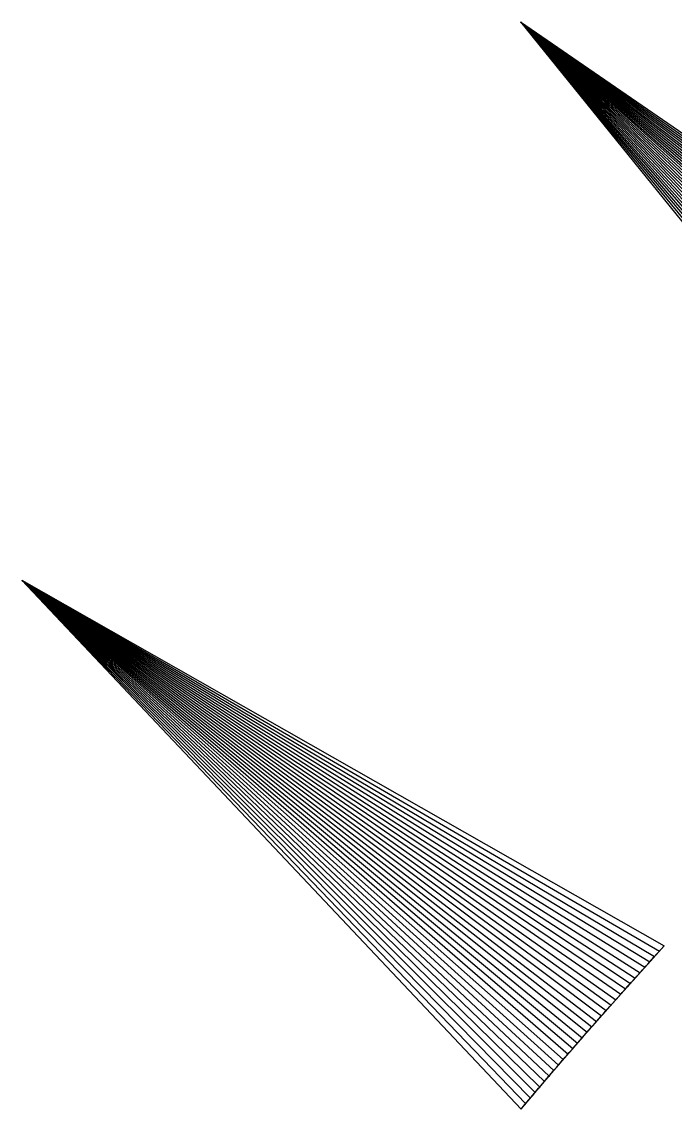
# Model space of a CAD drawing. Extents: x -94 to 1718882, y -67 to 443780.
# Drawn here: x 1717764 to 1718215, y 327472 to 328222 of the extents above; entities that cross this region are included whole.
import ezdxf

# ---------------------------------------------------------------- set-up
doc = ezdxf.new("R2010")
doc.units = 0
doc.layers.add('Level 1', color=7, linetype='Continuous')

msp = doc.modelspace()

# ---------------------------------------------------------------- linework, layer by layer
at = {"layer": 'Level 1'}
for p, q in [((1718108.63, 328222.34), (1718426.97, 327828.3)), ((1718108.63, 328222.34), (1718430.32, 327832.02)), ((1718108.63, 328222.34), (1718433.66, 327835.73)), ((1718108.63, 328222.34), (1718437, 327839.45)), ((1718108.63, 328222.34), (1718440.35, 327843.17)), ((1718108.63, 328222.34), (1718443.69, 327846.89)), ((1718108.63, 328222.34), (1718447.03, 327850.61)), ((1718108.63, 328222.34), (1718450.37, 327854.33)), ((1718108.63, 328222.34), (1718453.7, 327858.06)), ((1718108.63, 328222.34), (1718457.04, 327861.78)), ((1718108.63, 328222.34), (1718460.37, 327865.51)), ((1718108.63, 328222.34), (1718463.69, 327869.25)), ((1718108.63, 328222.34), (1718467.02, 327872.98)), ((1718108.63, 328222.34), (1718470.34, 327876.72)), ((1718108.63, 328222.34), (1718473.65, 327880.46)), ((1718108.63, 328222.34), (1718476.96, 327884.21)), ((1718108.63, 328222.34), (1718480.27, 327887.96)), ((1718108.63, 328222.34), (1718483.57, 327891.72)), ((1718108.63, 328222.34), (1718486.86, 327895.48)), ((1718108.63, 328222.34), (1718490.15, 327899.24)), ((1718108.63, 328222.34), (1718493.44, 327903.02)), ((1718108.63, 328222.34), (1718496.71, 327906.79)), ((1718108.63, 328222.34), (1718499.98, 327910.58)), ((1718108.63, 328222.34), (1718503.24, 327914.36)), ((1718108.63, 328222.34), (1718506.5, 327918.16)), ((1718108.63, 328222.34), (1718509.74, 327921.96)), ((1718108.63, 328222.34), (1718512.98, 327925.77)), ((1718108.63, 328222.34), (1718516.21, 327929.59)), ((1718108.63, 328222.34), (1718519.43, 327933.41)), ((1718108.63, 328222.34), (1718522.64, 327937.25)), ((1717764.08, 327837.07), (1718108.93, 327472.01)), ((1717764.08, 327837.07), (1718112.13, 327475.85)), ((1717764.08, 327837.07), (1718115.34, 327479.68)), ((1717764.08, 327837.07), (1718118.56, 327483.51)), ((1717764.08, 327837.07), (1718121.79, 327487.33)), ((1717764.08, 327837.07), (1718125.03, 327491.14)), ((1717764.08, 327837.07), (1718128.28, 327494.94)), ((1717764.08, 327837.07), (1718131.53, 327498.73)), ((1717764.08, 327837.07), (1718134.79, 327502.52)), ((1717764.08, 327837.07), (1718138.06, 327506.31)), ((1717764.08, 327837.07), (1718141.34, 327510.08)), ((1717764.08, 327837.07), (1718144.62, 327513.86)), ((1717764.08, 327837.07), (1718147.91, 327517.62)), ((1717764.08, 327837.07), (1718151.21, 327521.38)), ((1717764.08, 327837.07), (1718154.51, 327525.14)), ((1717764.08, 327837.07), (1718157.81, 327528.89)), ((1717764.08, 327837.07), (1718161.12, 327532.64)), ((1717764.08, 327837.07), (1718164.44, 327536.38)), ((1717764.08, 327837.07), (1718167.76, 327540.12)), ((1717764.08, 327837.07), (1718171.08, 327543.85)), ((1717764.08, 327837.07), (1718174.41, 327547.59)), ((1717764.08, 327837.07), (1718177.74, 327551.32)), ((1717764.08, 327837.07), (1718181.07, 327555.04)), ((1717764.08, 327837.07), (1718184.41, 327558.77)), ((1717764.08, 327837.07), (1718187.75, 327562.49)), ((1717764.08, 327837.07), (1718191.09, 327566.21)), ((1717764.08, 327837.07), (1718194.43, 327569.93)), ((1717764.08, 327837.07), (1718197.77, 327573.65)), ((1717764.08, 327837.07), (1718201.11, 327577.36)), ((1717764.08, 327837.07), (1718204.46, 327581.08)), ((1717764.08, 327837.07), (1718207.8, 327584.8)), ((1718185.17, 327559.62), (1718207.8, 327584.8)), ((1718191.8, 327567), (1718207.8, 327584.8)), ((1718196.48, 327572.22), (1718207.8, 327584.8)), ((1718200.64, 327576.84), (1718202.74, 327579.17)), ((1718202.74, 327579.17), (1718207.8, 327584.8)), ((1718191.8, 327567), (1718196.48, 327572.22)), ((1718193.49, 327568.88), (1718194.41, 327569.91)), ((1718194.41, 327569.91), (1718195.4, 327571.01)), ((1718195.4, 327571.01), (1718196.48, 327572.22)), ((1718196.48, 327572.22), (1718197.68, 327573.54)), ((1718197.68, 327573.54), (1718199.03, 327575.05)), ((1718199.03, 327575.05), (1718200.64, 327576.84)), ((1718185.17, 327559.62), (1718191.8, 327567)), ((1718185.17, 327559.62), (1718188.2, 327563)), ((1718187.56, 327562.28), (1718188.2, 327563)), ((1718188.2, 327563), (1718191.8, 327567)), ((1718188.2, 327563), (1718188.87, 327563.74)), ((1718188.87, 327563.74), (1718189.55, 327564.5)), ((1718189.55, 327564.5), (1718190.27, 327565.3)), ((1718190.27, 327565.3), (1718191.02, 327566.13)), ((1718191.02, 327566.13), (1718191.8, 327567)), ((1718191.8, 327567), (1718192.62, 327567.92)), ((1718192.62, 327567.92), (1718193.49, 327568.88)), ((1718175.82, 327549.17), (1718185.17, 327559.62)), ((1718180.1, 327553.95), (1718185.17, 327559.62)), ((1718180.1, 327553.95), (1718182.51, 327556.65)), ((1718180.56, 327554.47), (1718181.04, 327555)), ((1718181.04, 327555), (1718181.52, 327555.54)), ((1718181.52, 327555.54), (1718182.01, 327556.09)), ((1718182.01, 327556.09), (1718182.51, 327556.65)), ((1718182.51, 327556.65), (1718185.17, 327559.62)), ((1718182.51, 327556.65), (1718183.02, 327557.22)), ((1718183.02, 327557.22), (1718183.54, 327557.8)), ((1718183.54, 327557.8), (1718184.07, 327558.39)), ((1718184.07, 327558.39), (1718184.62, 327559)), ((1718184.62, 327559), (1718185.17, 327559.62)), ((1718185.17, 327559.62), (1718185.75, 327560.26)), ((1718185.75, 327560.26), (1718186.33, 327560.92)), ((1718186.33, 327560.92), (1718186.94, 327561.59)), ((1718186.94, 327561.59), (1718187.56, 327562.28)), ((1718168.67, 327541.14), (1718175.82, 327549.17)), ((1718172.06, 327544.96), (1718175.82, 327549.17)), ((1718173.89, 327547.01), (1718175.82, 327549.17)), ((1718173.89, 327547.01), (1718174.27, 327547.43)), ((1718174.27, 327547.43), (1718174.65, 327547.86)), ((1718174.65, 327547.86), (1718175.04, 327548.29)), ((1718175.04, 327548.29), (1718175.43, 327548.73)), ((1718175.43, 327548.73), (1718175.82, 327549.17)), ((1718175.82, 327549.17), (1718180.1, 327553.95)), ((1718175.82, 327549.17), (1718177.88, 327551.48)), ((1718175.82, 327549.17), (1718176.23, 327549.62)), ((1718176.23, 327549.62), (1718176.63, 327550.08)), ((1718176.63, 327550.08), (1718177.04, 327550.54)), ((1718177.04, 327550.54), (1718177.46, 327551)), ((1718177.46, 327551), (1718177.88, 327551.48)), ((1718177.88, 327551.48), (1718180.1, 327553.95)), ((1718177.88, 327551.48), (1718178.31, 327551.96)), ((1718178.31, 327551.96), (1718178.75, 327552.45)), ((1718178.75, 327552.45), (1718179.19, 327552.94)), ((1718179.19, 327552.94), (1718179.64, 327553.44)), ((1718179.64, 327553.44), (1718180.1, 327553.95)), ((1718180.1, 327553.95), (1718180.56, 327554.47)), ((1718162.65, 327534.36), (1718168.67, 327541.14)), ((1718165.55, 327537.63), (1718168.67, 327541.14)), ((1718167.08, 327539.35), (1718168.67, 327541.14)), ((1718167.39, 327539.7), (1718167.7, 327540.06)), ((1718167.7, 327540.06), (1718168.02, 327540.42)), ((1718168.02, 327540.42), (1718168.34, 327540.78)), ((1718168.34, 327540.78), (1718168.67, 327541.14)), ((1718168.67, 327541.14), (1718172.06, 327544.96)), ((1718168.67, 327541.14), (1718170.33, 327543)), ((1718168.67, 327541.14), (1718168.99, 327541.51)), ((1718168.99, 327541.51), (1718169.32, 327541.88)), ((1718169.32, 327541.88), (1718169.65, 327542.25)), ((1718169.65, 327542.25), (1718169.99, 327542.63)), ((1718169.99, 327542.63), (1718170.33, 327543)), ((1718170.33, 327543), (1718172.06, 327544.96)), ((1718170.33, 327543), (1718170.67, 327543.39)), ((1718170.67, 327543.39), (1718171.01, 327543.77)), ((1718171.01, 327543.77), (1718171.36, 327544.16)), ((1718171.36, 327544.16), (1718171.71, 327544.56)), ((1718171.71, 327544.56), (1718172.06, 327544.96)), ((1718172.06, 327544.96), (1718173.89, 327547.01)), ((1718172.06, 327544.96), (1718172.42, 327545.36)), ((1718172.42, 327545.36), (1718172.78, 327545.76)), ((1718172.78, 327545.76), (1718173.15, 327546.17)), ((1718173.15, 327546.17), (1718173.52, 327546.59)), ((1718173.52, 327546.59), (1718173.89, 327547.01)), ((1718157.35, 327528.37), (1718162.65, 327534.36)), ((1718159.92, 327531.28), (1718162.65, 327534.36)), ((1718159.92, 327531.28), (1718161.26, 327532.8)), ((1718160.72, 327532.18), (1718160.99, 327532.49)), ((1718160.99, 327532.49), (1718161.26, 327532.8)), ((1718161.26, 327532.8), (1718162.65, 327534.36)), ((1718161.26, 327532.8), (1718161.54, 327533.1)), ((1718161.54, 327533.1), (1718161.81, 327533.41)), ((1718161.81, 327533.41), (1718162.09, 327533.73)), ((1718162.09, 327533.73), (1718162.37, 327534.04)), ((1718162.37, 327534.04), (1718162.65, 327534.36)), ((1718162.65, 327534.36), (1718165.55, 327537.63)), ((1718162.65, 327534.36), (1718164.07, 327535.97)), ((1718162.65, 327534.36), (1718162.93, 327534.67)), ((1718162.93, 327534.67), (1718163.21, 327534.99)), ((1718163.21, 327534.99), (1718163.5, 327535.32)), ((1718163.5, 327535.32), (1718163.78, 327535.64)), ((1718163.78, 327535.64), (1718164.07, 327535.97)), ((1718164.07, 327535.97), (1718165.55, 327537.63)), ((1718164.07, 327535.97), (1718164.36, 327536.29)), ((1718164.36, 327536.29), (1718164.66, 327536.62)), ((1718164.66, 327536.62), (1718164.95, 327536.96)), ((1718164.95, 327536.96), (1718165.25, 327537.29)), ((1718165.25, 327537.29), (1718165.55, 327537.63)), ((1718165.55, 327537.63), (1718167.08, 327539.35)), ((1718165.55, 327537.63), (1718165.85, 327537.97)), ((1718165.85, 327537.97), (1718166.15, 327538.31)), ((1718166.15, 327538.31), (1718166.46, 327538.65)), ((1718166.46, 327538.65), (1718166.77, 327539)), ((1718166.77, 327539), (1718167.08, 327539.35)), ((1718167.08, 327539.35), (1718167.39, 327539.7)), ((1718152.58, 327522.95), (1718157.35, 327528.37)), ((1718152.58, 327522.95), (1718154.91, 327525.6)), ((1718153.73, 327524.26), (1718154.91, 327525.6)), ((1718154.2, 327524.79), (1718154.44, 327525.06)), ((1718154.44, 327525.06), (1718154.67, 327525.33)), ((1718154.67, 327525.33), (1718154.91, 327525.6)), ((1718154.91, 327525.6), (1718157.35, 327528.37)), ((1718154.91, 327525.6), (1718156.12, 327526.97)), ((1718154.91, 327525.6), (1718155.15, 327525.87)), ((1718155.15, 327525.87), (1718155.39, 327526.14)), ((1718155.39, 327526.14), (1718155.63, 327526.41)), ((1718155.63, 327526.41), (1718155.87, 327526.69)), ((1718155.87, 327526.69), (1718156.12, 327526.97)), ((1718156.12, 327526.97), (1718157.35, 327528.37)), ((1718156.12, 327526.97), (1718156.36, 327527.24)), ((1718156.36, 327527.24), (1718156.61, 327527.52)), ((1718156.61, 327527.52), (1718156.85, 327527.8)), ((1718156.85, 327527.8), (1718157.1, 327528.09)), ((1718157.1, 327528.09), (1718157.35, 327528.37)), ((1718157.35, 327528.37), (1718159.92, 327531.28)), ((1718157.35, 327528.37), (1718158.62, 327529.81)), ((1718157.35, 327528.37), (1718157.6, 327528.65)), ((1718157.6, 327528.65), (1718157.86, 327528.94)), ((1718157.86, 327528.94), (1718158.11, 327529.23)), ((1718158.11, 327529.23), (1718158.37, 327529.52)), ((1718158.37, 327529.52), (1718158.62, 327529.81)), ((1718158.62, 327529.81), (1718159.92, 327531.28)), ((1718158.62, 327529.81), (1718158.88, 327530.1)), ((1718158.88, 327530.1), (1718159.14, 327530.39)), ((1718159.14, 327530.39), (1718159.4, 327530.69)), ((1718159.4, 327530.69), (1718159.66, 327530.98)), ((1718159.66, 327530.98), (1718159.92, 327531.28)), ((1718159.92, 327531.28), (1718160.19, 327531.58)), ((1718160.19, 327531.58), (1718160.46, 327531.88)), ((1718160.46, 327531.88), (1718160.72, 327532.18)), ((1718144.13, 327513.29), (1718148.2, 327517.95)), ((1718146.13, 327515.58), (1718148.2, 327517.95)), ((1718147.16, 327516.76), (1718148.2, 327517.95)), ((1718147.57, 327517.23), (1718147.78, 327517.47)), ((1718147.78, 327517.47), (1718147.99, 327517.71)), ((1718147.99, 327517.71), (1718148.2, 327517.95)), ((1718148.2, 327517.95), (1718152.58, 327522.95)), ((1718148.2, 327517.95), (1718150.35, 327520.4)), ((1718148.2, 327517.95), (1718149.26, 327519.16)), ((1718148.2, 327517.95), (1718148.41, 327518.19)), ((1718148.41, 327518.19), (1718148.62, 327518.43)), ((1718148.62, 327518.43), (1718148.83, 327518.68)), ((1718148.83, 327518.68), (1718149.05, 327518.92)), ((1718149.05, 327518.92), (1718149.26, 327519.16)), ((1718149.26, 327519.16), (1718150.35, 327520.4)), ((1718149.26, 327519.16), (1718149.48, 327519.41)), ((1718149.48, 327519.41), (1718149.69, 327519.66)), ((1718149.69, 327519.66), (1718149.91, 327519.9)), ((1718149.91, 327519.9), (1718150.13, 327520.15)), ((1718150.13, 327520.15), (1718150.35, 327520.4)), ((1718150.35, 327520.4), (1718152.58, 327522.95)), ((1718150.35, 327520.4), (1718151.45, 327521.66)), ((1718150.35, 327520.4), (1718150.57, 327520.65)), ((1718150.57, 327520.65), (1718150.79, 327520.9)), ((1718150.79, 327520.9), (1718151.01, 327521.15)), ((1718151.01, 327521.15), (1718151.23, 327521.41)), ((1718151.23, 327521.41), (1718151.45, 327521.66)), ((1718151.45, 327521.66), (1718152.58, 327522.95)), ((1718151.45, 327521.66), (1718151.67, 327521.92)), ((1718151.67, 327521.92), (1718151.9, 327522.17)), ((1718151.9, 327522.17), (1718152.13, 327522.43)), ((1718152.13, 327522.43), (1718152.35, 327522.69)), ((1718152.35, 327522.69), (1718152.58, 327522.95)), ((1718152.58, 327522.95), (1718153.73, 327524.26)), ((1718152.58, 327522.95), (1718152.81, 327523.21)), ((1718152.81, 327523.21), (1718153.04, 327523.47)), ((1718153.04, 327523.47), (1718153.27, 327523.73)), ((1718153.27, 327523.73), (1718153.5, 327523.99)), ((1718153.5, 327523.99), (1718153.73, 327524.26)), ((1718153.73, 327524.26), (1718153.97, 327524.52)), ((1718153.97, 327524.52), (1718154.2, 327524.79)), ((1718140.32, 327508.91), (1718144.13, 327513.29)), ((1718140.32, 327508.91), (1718142.2, 327511.07)), ((1718140.32, 327508.91), (1718141.25, 327509.98)), ((1718141.06, 327509.77), (1718141.25, 327509.98)), ((1718141.25, 327509.98), (1718142.2, 327511.07)), ((1718141.25, 327509.98), (1718141.44, 327510.2)), ((1718141.44, 327510.2), (1718141.63, 327510.42)), ((1718141.63, 327510.42), (1718141.82, 327510.63)), ((1718141.82, 327510.63), (1718142.01, 327510.85)), ((1718142.01, 327510.85), (1718142.2, 327511.07)), ((1718142.2, 327511.07), (1718144.13, 327513.29)), ((1718142.2, 327511.07), (1718143.16, 327512.17)), ((1718142.2, 327511.07), (1718142.39, 327511.29)), ((1718142.39, 327511.29), (1718142.58, 327511.51)), ((1718142.58, 327511.51), (1718142.77, 327511.73)), ((1718142.77, 327511.73), (1718142.96, 327511.95)), ((1718142.96, 327511.95), (1718143.16, 327512.17)), ((1718143.16, 327512.17), (1718144.13, 327513.29)), ((1718143.16, 327512.17), (1718143.35, 327512.4)), ((1718143.35, 327512.4), (1718143.54, 327512.62)), ((1718143.54, 327512.62), (1718143.74, 327512.84)), ((1718143.74, 327512.84), (1718143.94, 327513.07)), ((1718143.94, 327513.07), (1718144.13, 327513.29)), ((1718144.13, 327513.29), (1718146.13, 327515.58)), ((1718144.13, 327513.29), (1718145.12, 327514.43)), ((1718144.13, 327513.29), (1718144.33, 327513.52)), ((1718144.33, 327513.52), (1718144.53, 327513.75)), ((1718144.53, 327513.75), (1718144.72, 327513.97)), ((1718144.72, 327513.97), (1718144.92, 327514.2)), ((1718144.92, 327514.2), (1718145.12, 327514.43)), ((1718145.12, 327514.43), (1718146.13, 327515.58)), ((1718145.12, 327514.43), (1718145.32, 327514.66)), ((1718145.32, 327514.66), (1718145.52, 327514.89)), ((1718145.52, 327514.89), (1718145.73, 327515.12)), ((1718145.73, 327515.12), (1718145.93, 327515.35)), ((1718145.93, 327515.35), (1718146.13, 327515.58)), ((1718146.13, 327515.58), (1718147.16, 327516.76)), ((1718146.13, 327515.58), (1718146.33, 327515.82)), ((1718146.33, 327515.82), (1718146.54, 327516.05)), ((1718146.54, 327516.05), (1718146.74, 327516.29)), ((1718146.74, 327516.29), (1718146.95, 327516.52)), ((1718146.95, 327516.52), (1718147.16, 327516.76)), ((1718147.16, 327516.76), (1718147.36, 327516.99)), ((1718147.36, 327516.99), (1718147.57, 327517.23)), ((1718133.31, 327500.8), (1718136.72, 327504.76)), ((1718133.31, 327500.8), (1718135, 327502.76)), ((1718134.15, 327501.77), (1718135, 327502.76)), ((1718134.49, 327502.17), (1718134.66, 327502.36)), ((1718134.66, 327502.36), (1718134.82, 327502.56)), ((1718134.82, 327502.56), (1718135, 327502.76)), ((1718135, 327502.76), (1718136.72, 327504.76)), ((1718135, 327502.76), (1718135.85, 327503.75)), ((1718135, 327502.76), (1718135.17, 327502.96)), ((1718135.17, 327502.96), (1718135.34, 327503.15)), ((1718135.34, 327503.15), (1718135.51, 327503.35)), ((1718135.51, 327503.35), (1718135.68, 327503.55)), ((1718135.68, 327503.55), (1718135.85, 327503.75)), ((1718135.85, 327503.75), (1718136.72, 327504.76)), ((1718135.85, 327503.75), (1718136.03, 327503.95)), ((1718136.03, 327503.95), (1718136.2, 327504.15)), ((1718136.2, 327504.15), (1718136.37, 327504.35)), ((1718136.37, 327504.35), (1718136.55, 327504.56)), ((1718136.55, 327504.56), (1718136.72, 327504.76)), ((1718136.72, 327504.76), (1718140.32, 327508.91)), ((1718136.72, 327504.76), (1718138.5, 327506.81)), ((1718136.72, 327504.76), (1718137.6, 327505.78)), ((1718136.72, 327504.76), (1718136.9, 327504.96)), ((1718136.9, 327504.96), (1718137.07, 327505.16)), ((1718137.07, 327505.16), (1718137.25, 327505.37)), ((1718137.25, 327505.37), (1718137.43, 327505.57)), ((1718137.43, 327505.57), (1718137.6, 327505.78)), ((1718137.6, 327505.78), (1718138.5, 327506.81)), ((1718137.6, 327505.78), (1718137.78, 327505.98)), ((1718137.78, 327505.98), (1718137.96, 327506.19)), ((1718137.96, 327506.19), (1718138.14, 327506.39)), ((1718138.14, 327506.39), (1718138.32, 327506.6)), ((1718138.32, 327506.6), (1718138.5, 327506.81)), ((1718138.5, 327506.81), (1718140.32, 327508.91)), ((1718138.5, 327506.81), (1718139.4, 327507.85)), ((1718138.5, 327506.81), (1718138.68, 327507.02)), ((1718138.68, 327507.02), (1718138.86, 327507.22)), ((1718138.86, 327507.22), (1718139.04, 327507.43)), ((1718139.04, 327507.43), (1718139.22, 327507.64)), ((1718139.22, 327507.64), (1718139.4, 327507.85)), ((1718139.4, 327507.85), (1718140.32, 327508.91)), ((1718139.4, 327507.85), (1718139.58, 327508.06)), ((1718139.58, 327508.06), (1718139.77, 327508.27)), ((1718139.77, 327508.27), (1718139.95, 327508.49)), ((1718139.95, 327508.49), (1718140.14, 327508.7)), ((1718140.14, 327508.7), (1718140.32, 327508.91)), ((1718140.32, 327508.91), (1718140.51, 327509.12)), ((1718140.51, 327509.12), (1718140.69, 327509.34)), ((1718140.69, 327509.34), (1718140.88, 327509.55)), ((1718140.88, 327509.55), (1718141.06, 327509.77)), ((1718126.94, 327493.38), (1718130.06, 327497.02)), ((1718126.94, 327493.38), (1718128.48, 327495.18)), ((1718127.71, 327494.27), (1718128.48, 327495.18)), ((1718128.17, 327494.82), (1718128.33, 327495)), ((1718128.33, 327495), (1718128.48, 327495.18)), ((1718128.48, 327495.18), (1718130.06, 327497.02)), ((1718128.48, 327495.18), (1718129.27, 327496.09)), ((1718128.48, 327495.18), (1718128.64, 327495.36)), ((1718128.64, 327495.36), (1718128.8, 327495.54)), ((1718128.8, 327495.54), (1718128.95, 327495.73)), ((1718128.95, 327495.73), (1718129.11, 327495.91)), ((1718129.11, 327495.91), (1718129.27, 327496.09)), ((1718129.27, 327496.09), (1718130.06, 327497.02)), ((1718129.27, 327496.09), (1718129.42, 327496.28)), ((1718129.42, 327496.28), (1718129.58, 327496.46)), ((1718129.58, 327496.46), (1718129.74, 327496.65)), ((1718129.74, 327496.65), (1718129.9, 327496.83)), ((1718129.9, 327496.83), (1718130.06, 327497.02)), ((1718130.06, 327497.02), (1718133.31, 327500.8)), ((1718130.06, 327497.02), (1718131.66, 327498.89)), ((1718130.06, 327497.02), (1718130.86, 327497.95)), ((1718130.06, 327497.02), (1718130.22, 327497.2)), ((1718130.22, 327497.2), (1718130.38, 327497.39)), ((1718130.38, 327497.39), (1718130.54, 327497.57)), ((1718130.54, 327497.57), (1718130.7, 327497.76)), ((1718130.7, 327497.76), (1718130.86, 327497.95)), ((1718130.86, 327497.95), (1718131.66, 327498.89)), ((1718130.86, 327497.95), (1718131.02, 327498.14)), ((1718131.02, 327498.14), (1718131.18, 327498.32)), ((1718131.18, 327498.32), (1718131.34, 327498.51)), ((1718131.34, 327498.51), (1718131.5, 327498.7)), ((1718131.5, 327498.7), (1718131.66, 327498.89)), ((1718131.66, 327498.89), (1718133.31, 327500.8)), ((1718131.66, 327498.89), (1718132.48, 327499.84)), ((1718131.66, 327498.89), (1718131.83, 327499.08)), ((1718131.83, 327499.08), (1718131.99, 327499.27)), ((1718131.99, 327499.27), (1718132.15, 327499.46)), ((1718132.15, 327499.46), (1718132.32, 327499.65)), ((1718132.32, 327499.65), (1718132.48, 327499.84)), ((1718132.48, 327499.84), (1718133.31, 327500.8)), ((1718132.48, 327499.84), (1718132.65, 327500.03)), ((1718132.65, 327500.03), (1718132.81, 327500.22)), ((1718132.81, 327500.22), (1718132.98, 327500.42)), ((1718132.98, 327500.42), (1718133.14, 327500.61)), ((1718133.14, 327500.61), (1718133.31, 327500.8)), ((1718133.31, 327500.8), (1718134.15, 327501.77)), ((1718133.31, 327500.8), (1718133.48, 327501)), ((1718133.48, 327501), (1718133.64, 327501.19)), ((1718133.64, 327501.19), (1718133.81, 327501.38)), ((1718133.81, 327501.38), (1718133.98, 327501.58)), ((1718133.98, 327501.58), (1718134.15, 327501.77)), ((1718134.15, 327501.77), (1718134.32, 327501.97)), ((1718134.32, 327501.97), (1718134.49, 327502.17)), ((1718121.08, 327486.48), (1718123.95, 327489.87)), ((1718121.08, 327486.48), (1718122.5, 327488.16)), ((1718121.08, 327486.48), (1718121.79, 327487.32)), ((1718121.64, 327487.15), (1718121.79, 327487.32)), ((1718121.79, 327487.32), (1718122.5, 327488.16)), ((1718121.79, 327487.32), (1718121.93, 327487.49)), ((1718121.93, 327487.49), (1718122.07, 327487.66)), ((1718122.07, 327487.66), (1718122.22, 327487.82)), ((1718122.22, 327487.82), (1718122.36, 327487.99)), ((1718122.36, 327487.99), (1718122.5, 327488.16)), ((1718122.5, 327488.16), (1718123.95, 327489.87)), ((1718122.5, 327488.16), (1718123.23, 327489.01)), ((1718122.5, 327488.16), (1718122.65, 327488.33)), ((1718122.65, 327488.33), (1718122.79, 327488.5)), ((1718122.79, 327488.5), (1718122.94, 327488.67)), ((1718122.94, 327488.67), (1718123.08, 327488.84)), ((1718123.08, 327488.84), (1718123.23, 327489.01)), ((1718123.23, 327489.01), (1718123.95, 327489.87)), ((1718123.23, 327489.01), (1718123.37, 327489.18)), ((1718123.37, 327489.18), (1718123.52, 327489.36)), ((1718123.52, 327489.36), (1718123.66, 327489.53)), ((1718123.66, 327489.53), (1718123.81, 327489.7)), ((1718123.81, 327489.7), (1718123.95, 327489.87)), ((1718123.95, 327489.87), (1718126.94, 327493.38)), ((1718123.95, 327489.87), (1718125.43, 327491.61)), ((1718123.95, 327489.87), (1718124.69, 327490.74)), ((1718123.95, 327489.87), (1718124.1, 327490.04)), ((1718124.1, 327490.04), (1718124.25, 327490.22)), ((1718124.25, 327490.22), (1718124.4, 327490.39)), ((1718124.4, 327490.39), (1718124.54, 327490.56)), ((1718124.54, 327490.56), (1718124.69, 327490.74)), ((1718124.69, 327490.74), (1718125.43, 327491.61)), ((1718124.69, 327490.74), (1718124.84, 327490.91)), ((1718124.84, 327490.91), (1718124.99, 327491.08)), ((1718124.99, 327491.08), (1718125.14, 327491.26)), ((1718125.14, 327491.26), (1718125.28, 327491.43)), ((1718125.28, 327491.43), (1718125.43, 327491.61)), ((1718125.43, 327491.61), (1718126.94, 327493.38)), ((1718125.43, 327491.61), (1718126.18, 327492.49)), ((1718125.43, 327491.61), (1718125.58, 327491.78)), ((1718125.58, 327491.78), (1718125.73, 327491.96)), ((1718125.73, 327491.96), (1718125.88, 327492.14)), ((1718125.88, 327492.14), (1718126.03, 327492.31)), ((1718126.03, 327492.31), (1718126.18, 327492.49)), ((1718126.18, 327492.49), (1718126.94, 327493.38)), ((1718126.18, 327492.49), (1718126.34, 327492.67)), ((1718126.34, 327492.67), (1718126.49, 327492.84)), ((1718126.49, 327492.84), (1718126.64, 327493.02)), ((1718126.64, 327493.02), (1718126.79, 327493.2)), ((1718126.79, 327493.2), (1718126.94, 327493.38)), ((1718126.94, 327493.38), (1718127.71, 327494.27)), ((1718126.94, 327493.38), (1718127.1, 327493.56)), ((1718127.1, 327493.56), (1718127.25, 327493.74)), ((1718127.25, 327493.74), (1718127.4, 327493.91)), ((1718127.4, 327493.91), (1718127.56, 327494.09)), ((1718127.56, 327494.09), (1718127.71, 327494.27)), ((1718127.71, 327494.27), (1718127.86, 327494.45)), ((1718127.86, 327494.45), (1718128.02, 327494.64)), ((1718128.02, 327494.64), (1718128.17, 327494.82)), ((1718113.02, 327476.91), (1718115.62, 327480.01)), ((1718114.31, 327478.45), (1718115.62, 327480.01)), ((1718114.96, 327479.23), (1718115.62, 327480.01)), ((1718115.35, 327479.7), (1718115.49, 327479.85)), ((1718115.49, 327479.85), (1718115.62, 327480.01)), ((1718115.62, 327480.01), (1718118.3, 327483.2)), ((1718115.62, 327480.01), (1718116.95, 327481.59)), ((1718115.62, 327480.01), (1718116.28, 327480.8)), ((1718115.62, 327480.01), (1718115.75, 327480.17)), ((1718115.75, 327480.17), (1718115.88, 327480.33)), ((1718115.88, 327480.33), (1718116.01, 327480.48)), ((1718116.01, 327480.48), (1718116.15, 327480.64)), ((1718116.15, 327480.64), (1718116.28, 327480.8)), ((1718116.28, 327480.8), (1718116.95, 327481.59)), ((1718116.28, 327480.8), (1718116.41, 327480.96)), ((1718116.41, 327480.96), (1718116.55, 327481.12)), ((1718116.55, 327481.12), (1718116.68, 327481.28)), ((1718116.68, 327481.28), (1718116.81, 327481.43)), ((1718116.81, 327481.43), (1718116.95, 327481.59)), ((1718116.95, 327481.59), (1718118.3, 327483.2)), ((1718116.95, 327481.59), (1718117.62, 327482.39)), ((1718116.95, 327481.59), (1718117.08, 327481.75)), ((1718117.08, 327481.75), (1718117.22, 327481.91)), ((1718117.22, 327481.91), (1718117.35, 327482.07)), ((1718117.35, 327482.07), (1718117.49, 327482.23)), ((1718117.49, 327482.23), (1718117.62, 327482.39)), ((1718117.62, 327482.39), (1718118.3, 327483.2)), ((1718117.62, 327482.39), (1718117.76, 327482.55)), ((1718117.76, 327482.55), (1718117.89, 327482.71)), ((1718117.89, 327482.71), (1718118.03, 327482.88)), ((1718118.03, 327482.88), (1718118.17, 327483.04)), ((1718118.17, 327483.04), (1718118.3, 327483.2)), ((1718118.3, 327483.2), (1718121.08, 327486.48)), ((1718118.3, 327483.2), (1718119.68, 327484.83)), ((1718118.3, 327483.2), (1718118.99, 327484.01)), ((1718118.3, 327483.2), (1718118.44, 327483.36)), ((1718118.44, 327483.36), (1718118.57, 327483.52)), ((1718118.57, 327483.52), (1718118.71, 327483.69)), ((1718118.71, 327483.69), (1718118.85, 327483.85)), ((1718118.85, 327483.85), (1718118.99, 327484.01)), ((1718118.99, 327484.01), (1718119.68, 327484.83)), ((1718118.99, 327484.01), (1718119.12, 327484.17)), ((1718119.12, 327484.17), (1718119.26, 327484.34)), ((1718119.26, 327484.34), (1718119.4, 327484.5)), ((1718119.4, 327484.5), (1718119.54, 327484.66)), ((1718119.54, 327484.66), (1718119.68, 327484.83)), ((1718119.68, 327484.83), (1718121.08, 327486.48)), ((1718119.68, 327484.83), (1718120.37, 327485.65)), ((1718119.68, 327484.83), (1718119.82, 327484.99)), ((1718119.82, 327484.99), (1718119.96, 327485.16)), ((1718119.96, 327485.16), (1718120.09, 327485.32)), ((1718120.09, 327485.32), (1718120.23, 327485.49)), ((1718120.23, 327485.49), (1718120.37, 327485.65)), ((1718120.37, 327485.65), (1718121.08, 327486.48)), ((1718120.37, 327485.65), (1718120.51, 327485.82)), ((1718120.51, 327485.82), (1718120.65, 327485.98)), ((1718120.65, 327485.98), (1718120.8, 327486.15)), ((1718120.8, 327486.15), (1718120.94, 327486.32)), ((1718120.94, 327486.32), (1718121.08, 327486.48)), ((1718121.08, 327486.48), (1718121.22, 327486.65)), ((1718121.22, 327486.65), (1718121.36, 327486.82)), ((1718121.36, 327486.82), (1718121.5, 327486.98)), ((1718121.5, 327486.98), (1718121.64, 327487.15)), ((1718108.93, 327472.01), (1718110.49, 327473.89)), ((1718108.93, 327472.01), (1718109.26, 327472.41)), ((1718109.14, 327472.26), (1718109.26, 327472.41)), ((1718109.26, 327472.41), (1718110.49, 327473.89)), ((1718109.26, 327472.41), (1718109.87, 327473.15)), ((1718109.26, 327472.41), (1718109.38, 327472.56)), ((1718109.38, 327472.56), (1718109.51, 327472.7)), ((1718109.51, 327472.7), (1718109.63, 327472.85)), ((1718109.63, 327472.85), (1718109.75, 327473)), ((1718109.75, 327473), (1718109.87, 327473.15)), ((1718109.87, 327473.15), (1718110.49, 327473.89)), ((1718109.87, 327473.15), (1718110, 327473.3)), ((1718110, 327473.3), (1718110.12, 327473.44)), ((1718110.12, 327473.44), (1718110.25, 327473.59)), ((1718110.25, 327473.59), (1718110.37, 327473.74)), ((1718110.37, 327473.74), (1718110.49, 327473.89)), ((1718110.49, 327473.89), (1718113.02, 327476.91)), ((1718110.49, 327473.89), (1718111.75, 327475.39)), ((1718110.49, 327473.89), (1718111.12, 327474.64)), ((1718110.49, 327473.89), (1718110.62, 327474.04)), ((1718110.62, 327474.04), (1718110.74, 327474.19)), ((1718110.74, 327474.19), (1718110.87, 327474.34)), ((1718110.87, 327474.34), (1718110.99, 327474.49)), ((1718110.99, 327474.49), (1718111.12, 327474.64)), ((1718111.12, 327474.64), (1718111.75, 327475.39)), ((1718111.12, 327474.64), (1718111.24, 327474.79)), ((1718111.24, 327474.79), (1718111.37, 327474.94)), ((1718111.37, 327474.94), (1718111.49, 327475.09)), ((1718111.49, 327475.09), (1718111.62, 327475.24)), ((1718111.62, 327475.24), (1718111.75, 327475.39)), ((1718111.75, 327475.39), (1718113.02, 327476.91)), ((1718111.75, 327475.39), (1718112.38, 327476.15)), ((1718111.75, 327475.39), (1718111.87, 327475.54)), ((1718111.87, 327475.54), (1718112, 327475.69)), ((1718112, 327475.69), (1718112.13, 327475.84)), ((1718112.13, 327475.84), (1718112.25, 327476)), ((1718112.25, 327476), (1718112.38, 327476.15)), ((1718112.38, 327476.15), (1718113.02, 327476.91)), ((1718112.38, 327476.15), (1718112.51, 327476.3)), ((1718112.51, 327476.3), (1718112.63, 327476.45)), ((1718112.63, 327476.45), (1718112.76, 327476.61)), ((1718112.76, 327476.61), (1718112.89, 327476.76)), ((1718112.89, 327476.76), (1718113.02, 327476.91)), ((1718113.02, 327476.91), (1718114.31, 327478.45)), ((1718113.02, 327476.91), (1718113.66, 327477.68)), ((1718113.02, 327476.91), (1718113.15, 327477.06)), ((1718113.15, 327477.06), (1718113.27, 327477.22)), ((1718113.27, 327477.22), (1718113.4, 327477.37)), ((1718113.4, 327477.37), (1718113.53, 327477.52)), ((1718113.53, 327477.52), (1718113.66, 327477.68)), ((1718113.66, 327477.68), (1718114.31, 327478.45)), ((1718113.66, 327477.68), (1718113.79, 327477.83)), ((1718113.79, 327477.83), (1718113.92, 327477.99)), ((1718113.92, 327477.99), (1718114.05, 327478.14)), ((1718114.05, 327478.14), (1718114.18, 327478.3)), ((1718114.18, 327478.3), (1718114.31, 327478.45)), ((1718114.31, 327478.45), (1718114.96, 327479.23)), ((1718114.31, 327478.45), (1718114.44, 327478.61)), ((1718114.44, 327478.61), (1718114.57, 327478.76)), ((1718114.57, 327478.76), (1718114.7, 327478.92)), ((1718114.7, 327478.92), (1718114.83, 327479.07)), ((1718114.83, 327479.07), (1718114.96, 327479.23)), ((1718114.96, 327479.23), (1718115.09, 327479.38)), ((1718115.09, 327479.38), (1718115.22, 327479.54)), ((1718115.22, 327479.54), (1718115.35, 327479.7)), ((1718108.93, 327472.01), (1718109.02, 327472.11)), ((1718109.02, 327472.11), (1718109.14, 327472.26))]:
    msp.add_line(p, q, dxfattribs=at)

doc.saveas('drawing.dxf')
